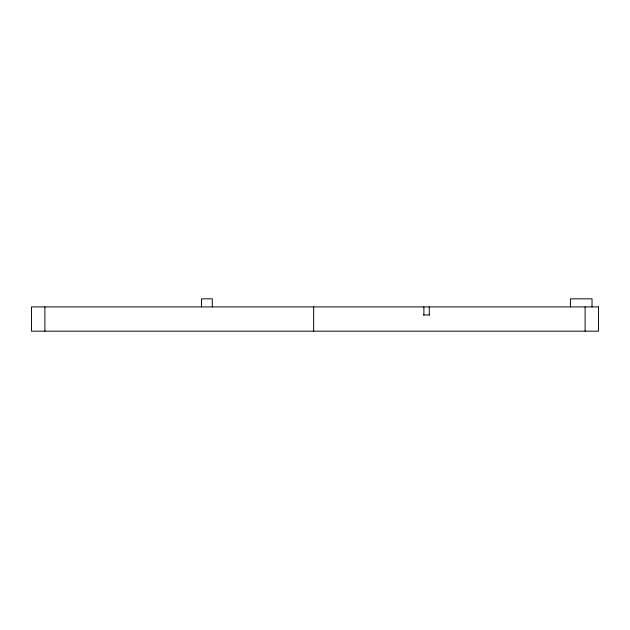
<?xml version="1.0" encoding="UTF-8"?>
<svg xmlns="http://www.w3.org/2000/svg" width="630" height="630" viewBox="0 0 630 630"><rect width="100%" height="100%" fill="white"/><g stroke="black" fill="none" stroke-linecap="round" stroke-linejoin="round"><path stroke-width="0.94" d="M423.431 315L429.424 315M592.027 306.912L592.027 298.825L570.457 298.825L570.457 306.912M585.105 306.912L585.105 331.175M429.274 306.912L429.274 315M423.895 306.912L423.895 315M313.661 306.912L313.661 331.175M212.294 306.912L212.294 298.825L201.513 298.825L201.513 306.912M44.895 306.912L44.895 331.175M598.5 306.912L31.5 306.912L31.5 331.175L598.5 331.175L598.5 306.912"/></g></svg>
